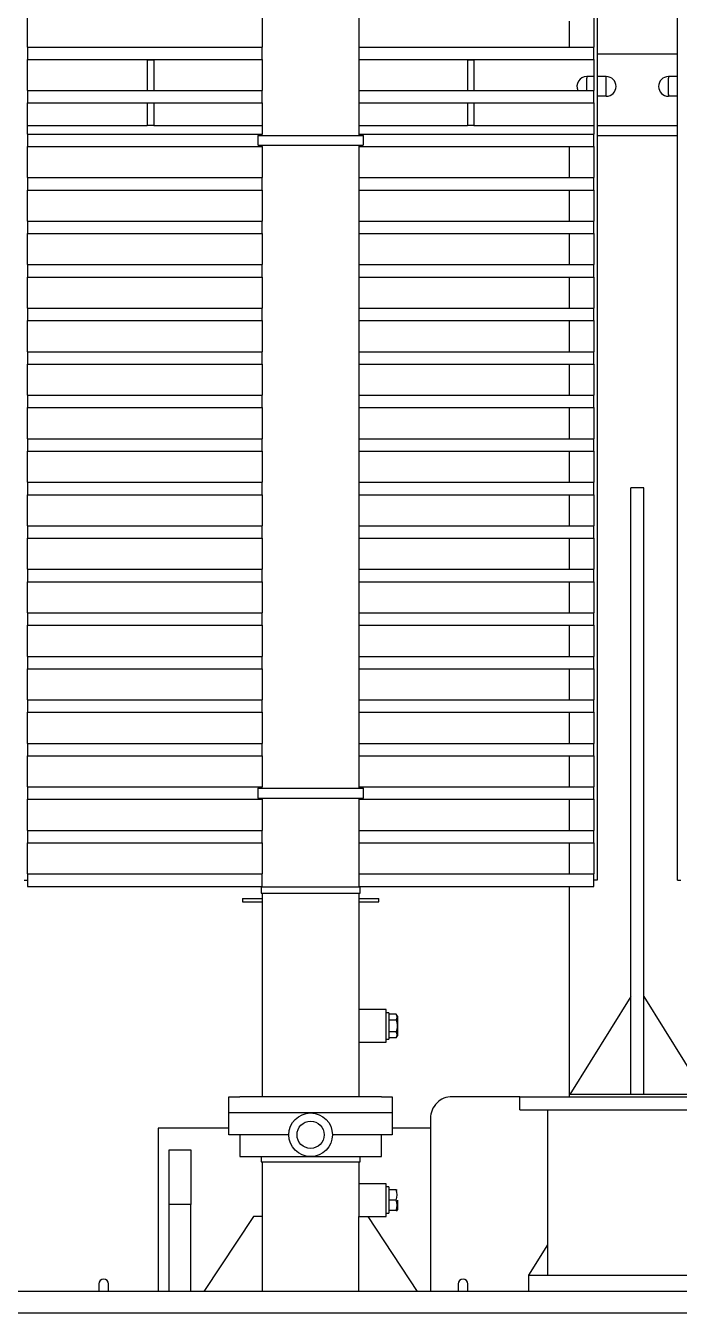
# Model space of a CAD drawing. Header units: millimetres. Extents: x 89978 to 501025, y -351975 to 835730.
# Drawn here: x 141542 to 142142, y -210986 to -209803 of the extents above; entities that cross this region are included whole.
import ezdxf

# ---------------------------------------------------------------- set-up
doc = ezdxf.new("R2010")
doc.units = ezdxf.units.MM
doc.header["$LTSCALE"] = 150
doc.layers.add('------00 Switch Gear_154kV', color=4, linetype='Continuous')

# ---------------------------------------------------------------- blocks, each defined once
blk = doc.blocks.new('X-1F-PLAN$0$top tr')
at = {"layer": '------00 Switch Gear_154kV', "linetype": 'Continuous'}
for p, q in [((319236, 113327.9), (320571, 113327.9)), ((319316, 113307.9), (320571, 113307.9)), ((319876, 113292.9), (319876, 113307.9)), ((319931.5, 113307.9), (319931.5, 113305.5)), ((319931.5, 113305.5), (319931.5, 113301)), ((319940.5, 113305.5), (319940.5, 113307.9)), ((319940.5, 113301), (319940.5, 113305.5)), ((319966, 113148.9), (319966, 113307.9)), ((320023.5, 113238.9), (319978.2, 113307.9)), ((320031.8, 113307.9), (320031.8, 113238.9)), ((320120.3, 113307.9), (320120.3, 113238.9)), ((320128.5, 113238.9), (320173.9, 113307.9)), ((320186, 113307.9), (320186, 113227.9)), ((320206, 113307.9), (320206, 113227.9)), ((320216, 113157.9), (320216, 113307.9)), ((320261.5, 113307.9), (320261.5, 113305.5)), ((320261.5, 113305.5), (320261.5, 113301)), ((320270.5, 113305.5), (320270.5, 113307.9)), ((320270.5, 113301), (320270.5, 113305.5)), ((319876, 113292.9), (319676, 113292.9)), ((319858.6, 113140.9), (319858.6, 113292.9)), ((319858.6, 113265.1), (319876, 113292.9)), ((320004.2, 113211.9), (320004.2, 113235.9)), ((320006.5, 113235.9), (320004.2, 113235.9)), ((320006.5, 113238.9), (320006.5, 113208.9)), ((320023.5, 113238.9), (320006.5, 113238.9)), ((320031.8, 113238.9), (320023.5, 113238.9)), ((320031.5, 113238.9), (320031.5, 113188.9)), ((320120.3, 113238.9), (320128.5, 113238.9)), ((320120.5, 113188.9), (320120.5, 113238.9)), ((319996.5, 113233.4), (319996.2, 113232.9)), ((319996.2, 113223.9), (319996.2, 113232.9)), ((319997.4, 113233.4), (319996.5, 113233.4)), ((319997.4, 113233.4), (320004.2, 113233.4)), ((319997.4, 113223.9), (320004.2, 113223.9)), ((320186, 113177.9), (320186, 113227.9)), ((320186, 113227.9), (320206, 113227.9)), ((320206, 113227.9), (320206, 113177.9)), ((319997.4, 113214.4), (319996.5, 113214.4)), ((319997.4, 113214.4), (320004.2, 113214.4)), ((320004.2, 113211.9), (320006.5, 113211.9)), ((320006.5, 113208.9), (320031.5, 113208.9)), ((320121.5, 113188.9), (320030.5, 113188.9)), ((320030.5, 113188.9), (320030.5, 113183.9)), ((320121.5, 113183.9), (320121.5, 113188.9)), ((320141, 113183.9), (320011, 113183.9)), ((320011, 113183.9), (320011, 113163.9)), ((320141, 113163.9), (320141, 113183.9)), ((320206, 113177.9), (320186, 113177.9)), ((320001, 113143.9), (320001, 113163.9)), ((320001, 113163.9), (320019, 113163.9)), ((320019, 113163.9), (320056, 113163.9)), ((320096, 113163.9), (320133, 113163.9)), ((320133, 113163.9), (320151, 113163.9)), ((320151, 113163.9), (320151, 113143.9)), ((319966, 113157.9), (320001, 113157.9)), ((320151, 113157.9), (320216, 113157.9)), ((319884, 113140.9), (319668, 113140.9)), ((319884, 113140.9), (319884, 113128.9)), ((320001, 113128.9), (320001, 113143.9)), ((320001, 113143.9), (320011, 113143.9)), ((320011, 113143.9), (320141, 113143.9)), ((320141, 113143.9), (320151, 113143.9)), ((320151, 113143.9), (320151, 113128.9)), ((319884, 113128.9), (319668, 113128.9)), ((319838.5, 113126.9), (319838.5, 113128.9)), ((319884, 113128.9), (319946, 113128.9)), ((320011, 113128.9), (320001, 113128.9)), ((320011, 113128.9), (320141, 113128.9)), ((320031.5, 113128.9), (320031.5, 113019.9)), ((320120.6, 113019.9), (320120.6, 113128.9)), ((320151, 113128.9), (320141, 113128.9)), ((319713.5, 113126.9), (319838.5, 113126.9)), ((319770, 113036.9), (319714, 113126.9)), ((319770, 113126.9), (319770, 112569.4)), ((319782, 113126.9), (319782, 112569.4)), ((319782, 113036.9), (319838, 113126.9)), ((319838.5, 112935.6), (319838.5, 113126.9)), ((319997.3, 113074.9), (319996.2, 113072.9)), ((319996.2, 113054.9), (319996.2, 113072.9)), ((319997.3, 113074.9), (320004.2, 113074.9)), ((319997.3, 113069.4), (320004.2, 113069.4)), ((320004.2, 113051.9), (320004.2, 113075.9)), ((320006.5, 113075.9), (320004.2, 113075.9)), ((320006.5, 113078.9), (320006.5, 113048.9)), ((320031.5, 113078.9), (320006.5, 113078.9)), ((319997.3, 113058.5), (320004.2, 113058.5)), ((319996.2, 113054.9), (319997.3, 113053)), ((319997.3, 113053), (320004.2, 113053)), ((320004.2, 113051.9), (320006.5, 113051.9)), ((320006.5, 113048.9), (320031.5, 113048.9)), ((320031.5, 113019.9), (320031.5, 112941.9)), ((320120.6, 112941.9), (320120.6, 113019.9)), ((320031.5, 112949.9), (320013.5, 112949.9)), ((320013.5, 112949.9), (320013.5, 112946.7)), ((320031.5, 112946.7), (320013.5, 112946.7)), ((320121.5, 112941.9), (320030.5, 112941.9)), ((320030.5, 112941.9), (320030.5, 112935.9)), ((320138.5, 112949.9), (320120.6, 112949.9)), ((320138.5, 112946.7), (320120.6, 112946.7)), ((320121.5, 112935.9), (320121.5, 112941.9)), ((320138.5, 112946.7), (320138.5, 112949.9)), ((319739, 112929.9), (319736.1, 112929.9)), ((319739, 112929.9), (319739, 111525.4)), ((319813, 112929.9), (319816, 112929.9)), ((319813, 111525.4), (319813, 112929.9)), ((319862.7, 112935.6), (319816, 112935.6)), ((319816, 112935.6), (319816, 112924.2)), ((320031.5, 112935.6), (319862.7, 112935.6)), ((320121.5, 112935.9), (320030.5, 112935.9)), ((320031.5, 112935.9), (320031.5, 112935.6)), ((320031.5, 112935.6), (320031.5, 112924.2)), ((320120.6, 112935.6), (320120.6, 112935.9)), ((320120.6, 112935.6), (320120.6, 112924.2)), ((320289.4, 112935.6), (320120.6, 112935.6)), ((320336.1, 112935.6), (320289.4, 112935.6)), ((320336.1, 112924.2), (320336.1, 112935.6)), ((320339, 112929.9), (320336.1, 112929.9)), ((319862.7, 112924.2), (319816, 112924.2)), ((319816, 112895.6), (319816, 112924.2)), ((319838.5, 112895.6), (319838.5, 112924.2)), ((320031.5, 112924.2), (319862.7, 112924.2)), ((320031.5, 112924.2), (320031.5, 112895.6)), ((320289.4, 112924.2), (320120.6, 112924.2)), ((320120.6, 112895.6), (320120.6, 112924.2)), ((320336.1, 112924.2), (320289.4, 112924.2)), ((320336, 112924.2), (320336, 112895.6)), ((319862.7, 112895.6), (319816, 112895.6)), ((319816, 112895.6), (319816, 112884.2)), ((320031.5, 112895.6), (319862.7, 112895.6)), ((320031.5, 112895.6), (320031.5, 112884.2)), ((320120.6, 112895.6), (320120.6, 112884.2)), ((320289.4, 112895.6), (320120.6, 112895.6)), ((320336.1, 112895.6), (320289.4, 112895.6)), ((320336.1, 112884.2), (320336.1, 112895.6)), ((319862.7, 112884.2), (319816, 112884.2)), ((319816, 112855.6), (319816, 112884.2)), ((319838.5, 112855.6), (319838.5, 112884.2)), ((320031.5, 112884.2), (319862.7, 112884.2)), ((320031.5, 112884.2), (320031.5, 112855.6)), ((320289.4, 112884.2), (320120.6, 112884.2)), ((320120.6, 112855.6), (320120.6, 112884.2)), ((320336.1, 112884.2), (320289.4, 112884.2)), ((320336, 112884.2), (320336, 112855.6)), ((319862.7, 112855.6), (319816, 112855.6)), ((319816, 112855.6), (319816, 112844.2)), ((320031.5, 112855.6), (319862.7, 112855.6)), ((320031.5, 112855.6), (320031.5, 112854.4)), ((320120.6, 112855.6), (320120.6, 112854.4)), ((320289.4, 112855.6), (320120.6, 112855.6)), ((320336.1, 112855.6), (320289.4, 112855.6)), ((320336.1, 112844.2), (320336.1, 112855.6)), ((319862.7, 112844.2), (319816, 112844.2)), ((319816, 112815.6), (319816, 112844.2)), ((319838.5, 112815.6), (319838.5, 112844.2)), ((320031.5, 112844.2), (319862.7, 112844.2)), ((320027.5, 112854.4), (320027.9, 112854.4)), ((320027.5, 112854.4), (320027.5, 112845.4)), ((320027.5, 112845.4), (320027.9, 112845.4)), ((320051.5, 112854.4), (320027.9, 112854.4)), ((320051.5, 112845.4), (320027.9, 112845.4)), ((320031.5, 112845.4), (320031.5, 112844.2)), ((320031.5, 112844.2), (320031.5, 112815.6)), ((320100.6, 112854.4), (320051.5, 112854.4)), ((320100.6, 112845.4), (320051.5, 112845.4)), ((320124.2, 112854.4), (320100.6, 112854.4)), ((320124.2, 112845.4), (320100.6, 112845.4)), ((320120.6, 112845.4), (320120.6, 112844.2)), ((320289.4, 112844.2), (320120.6, 112844.2)), ((320120.6, 112815.6), (320120.6, 112844.2)), ((320124.2, 112854.4), (320124.5, 112854.4)), ((320124.2, 112845.4), (320124.5, 112845.4)), ((320124.5, 112845.4), (320124.5, 112854.4)), ((320336.1, 112844.2), (320289.4, 112844.2)), ((320336, 112844.2), (320336, 112815.6)), ((319862.7, 112815.6), (319816, 112815.6)), ((319816, 112815.6), (319816, 112804.2)), ((320031.5, 112815.6), (319862.7, 112815.6)), ((320031.5, 112815.6), (320031.5, 112804.2)), ((320120.6, 112815.6), (320120.6, 112804.2)), ((320289.4, 112815.6), (320120.6, 112815.6)), ((320336.1, 112815.6), (320289.4, 112815.6)), ((320336.1, 112804.2), (320336.1, 112815.6)), ((319862.7, 112804.2), (319816, 112804.2)), ((319816, 112775.6), (319816, 112804.2)), ((319838.5, 112775.6), (319838.5, 112804.2)), ((320031.5, 112804.2), (319862.7, 112804.2)), ((320031.5, 112804.2), (320031.5, 112775.6)), ((320289.4, 112804.2), (320120.6, 112804.2)), ((320120.6, 112775.6), (320120.6, 112804.2)), ((320336.1, 112804.2), (320289.4, 112804.2)), ((320336, 112804.2), (320336, 112775.6)), ((319862.7, 112775.6), (319816, 112775.6)), ((319816, 112775.6), (319816, 112764.2)), ((320031.5, 112775.6), (319862.7, 112775.6)), ((320031.5, 112775.6), (320031.5, 112764.2)), ((320120.6, 112775.6), (320120.6, 112764.2)), ((320289.4, 112775.6), (320120.6, 112775.6)), ((320336.1, 112775.6), (320289.4, 112775.6)), ((320336.1, 112764.2), (320336.1, 112775.6)), ((319862.7, 112764.2), (319816, 112764.2)), ((319816, 112735.6), (319816, 112764.2)), ((319838.5, 112735.6), (319838.5, 112764.2)), ((320031.5, 112764.2), (319862.7, 112764.2)), ((320031.5, 112764.2), (320031.5, 112735.6)), ((320289.4, 112764.2), (320120.6, 112764.2)), ((320120.6, 112735.6), (320120.6, 112764.2)), ((320336.1, 112764.2), (320289.4, 112764.2)), ((320336, 112764.2), (320336, 112735.6)), ((319862.7, 112735.6), (319816, 112735.6)), ((319816, 112735.6), (319816, 112724.2)), ((320031.5, 112735.6), (319862.7, 112735.6)), ((320031.5, 112735.6), (320031.5, 112724.2)), ((320120.6, 112735.6), (320120.6, 112724.2)), ((320289.4, 112735.6), (320120.6, 112735.6)), ((320336.1, 112735.6), (320289.4, 112735.6)), ((320336.1, 112724.2), (320336.1, 112735.6)), ((319862.7, 112724.2), (319816, 112724.2)), ((319816, 112695.6), (319816, 112724.2)), ((319838.5, 112695.6), (319838.5, 112724.2)), ((320031.5, 112724.2), (319862.7, 112724.2)), ((320031.5, 112724.2), (320031.5, 112695.6)), ((320289.4, 112724.2), (320120.6, 112724.2)), ((320120.6, 112695.6), (320120.6, 112724.2)), ((320336.1, 112724.2), (320289.4, 112724.2)), ((320336, 112724.2), (320336, 112695.6)), ((319862.7, 112695.6), (319816, 112695.6)), ((319816, 112695.6), (319816, 112684.2)), ((320031.5, 112695.6), (319862.7, 112695.6)), ((320031.5, 112695.6), (320031.5, 112684.2)), ((320120.6, 112695.6), (320120.6, 112684.2)), ((320289.4, 112695.6), (320120.6, 112695.6)), ((320336.1, 112695.6), (320289.4, 112695.6)), ((320336.1, 112684.2), (320336.1, 112695.6)), ((319862.7, 112684.2), (319816, 112684.2)), ((319816, 112655.6), (319816, 112684.2)), ((319838.5, 112655.6), (319838.5, 112684.2)), ((320031.5, 112684.2), (319862.7, 112684.2)), ((320031.5, 112684.2), (320031.5, 112655.6)), ((320289.4, 112684.2), (320120.6, 112684.2)), ((320120.6, 112655.6), (320120.6, 112684.2)), ((320336.1, 112684.2), (320289.4, 112684.2)), ((320336, 112684.2), (320336, 112655.6)), ((319862.7, 112655.6), (319816, 112655.6)), ((319816, 112655.6), (319816, 112644.2)), ((320031.5, 112655.6), (319862.7, 112655.6)), ((320031.5, 112655.6), (320031.5, 112644.2)), ((320120.6, 112655.6), (320120.6, 112644.2)), ((320289.4, 112655.6), (320120.6, 112655.6)), ((320336.1, 112655.6), (320289.4, 112655.6)), ((320336.1, 112644.2), (320336.1, 112655.6)), ((319862.7, 112644.2), (319816, 112644.2)), ((319816, 112615.6), (319816, 112644.2)), ((319838.5, 112615.6), (319838.5, 112644.2)), ((320031.5, 112644.2), (319862.7, 112644.2)), ((320031.5, 112644.2), (320031.5, 112615.6)), ((320289.4, 112644.2), (320120.6, 112644.2)), ((320120.6, 112615.6), (320120.6, 112644.2)), ((320336.1, 112644.2), (320289.4, 112644.2)), ((320336, 112644.2), (320336, 112615.6)), ((319862.7, 112615.6), (319816, 112615.6)), ((319816, 112615.6), (319816, 112604.2)), ((320031.5, 112615.6), (319862.7, 112615.6)), ((320031.5, 112615.6), (320031.5, 112604.2)), ((320120.6, 112615.6), (320120.6, 112604.2)), ((320289.4, 112615.6), (320120.6, 112615.6)), ((320336.1, 112615.6), (320289.4, 112615.6)), ((320336.1, 112604.2), (320336.1, 112615.6)), ((319862.7, 112604.2), (319816, 112604.2)), ((319816, 112575.6), (319816, 112604.2)), ((319838.5, 112575.6), (319838.5, 112604.2)), ((320031.5, 112604.2), (319862.7, 112604.2)), ((320031.5, 112604.2), (320031.5, 112575.6)), ((320289.4, 112604.2), (320120.6, 112604.2)), ((320120.6, 112575.6), (320120.6, 112604.2)), ((320336.1, 112604.2), (320289.4, 112604.2)), ((320336, 112604.2), (320336, 112575.6)), ((319862.7, 112575.6), (319816, 112575.6)), ((319816, 112575.6), (319816, 112564.2)), ((320031.5, 112575.6), (319862.7, 112575.6)), ((320031.5, 112575.6), (320031.5, 112564.2)), ((320120.6, 112575.6), (320120.6, 112564.2)), ((320289.4, 112575.6), (320120.6, 112575.6)), ((320336.1, 112575.6), (320289.4, 112575.6)), ((320336.1, 112564.2), (320336.1, 112575.6)), ((319770, 112569.4), (319782, 112569.4)), ((319862.7, 112564.2), (319816, 112564.2)), ((319816, 112535.6), (319816, 112564.2)), ((319838.5, 112535.6), (319838.5, 112564.2)), ((320031.5, 112564.2), (319862.7, 112564.2)), ((320031.5, 112564.2), (320031.5, 112535.6)), ((320289.4, 112564.2), (320120.6, 112564.2)), ((320120.6, 112535.6), (320120.6, 112564.2)), ((320336.1, 112564.2), (320289.4, 112564.2)), ((320336, 112564.2), (320336, 112535.6)), ((319862.7, 112535.6), (319816, 112535.6)), ((319816, 112535.6), (319816, 112524.2)), ((319862.7, 112524.2), (319816, 112524.2)), ((319816, 112495.6), (319816, 112524.2)), ((319838.5, 112495.6), (319838.5, 112524.2)), ((320031.5, 112535.6), (319862.7, 112535.6)), ((320031.5, 112524.2), (319862.7, 112524.2)), ((320031.5, 112535.6), (320031.5, 112524.2)), ((320031.5, 112524.2), (320031.5, 112495.6)), ((320120.6, 112535.6), (320120.6, 112524.2)), ((320289.4, 112535.6), (320120.6, 112535.6)), ((320289.4, 112524.2), (320120.6, 112524.2)), ((320120.6, 112495.6), (320120.6, 112524.2)), ((320336.1, 112535.6), (320289.4, 112535.6)), ((320336.1, 112524.2), (320289.4, 112524.2)), ((320336, 112524.2), (320336, 112495.6)), ((320336.1, 112524.2), (320336.1, 112535.6)), ((319862.7, 112495.6), (319816, 112495.6)), ((319816, 112495.6), (319816, 112484.2)), ((320031.5, 112495.6), (319862.7, 112495.6)), ((320031.5, 112495.6), (320031.5, 112484.2)), ((320120.6, 112495.6), (320120.6, 112484.2)), ((320289.4, 112495.6), (320120.6, 112495.6)), ((320336.1, 112495.6), (320289.4, 112495.6)), ((320336.1, 112484.2), (320336.1, 112495.6)), ((319862.7, 112484.2), (319816, 112484.2)), ((319816, 112455.6), (319816, 112484.2)), ((319838.5, 112455.6), (319838.5, 112484.2)), ((320031.5, 112484.2), (319862.7, 112484.2)), ((320031.5, 112484.2), (320031.5, 112455.6)), ((320289.4, 112484.2), (320120.6, 112484.2)), ((320120.6, 112455.6), (320120.6, 112484.2)), ((320336.1, 112484.2), (320289.4, 112484.2)), ((320336, 112484.2), (320336, 112455.6)), ((319862.7, 112455.6), (319816, 112455.6)), ((319816, 112455.6), (319816, 112444.2)), ((320031.5, 112455.6), (319862.7, 112455.6)), ((320031.5, 112455.6), (320031.5, 112444.2)), ((320120.6, 112455.6), (320120.6, 112444.2)), ((320289.4, 112455.6), (320120.6, 112455.6)), ((320336.1, 112455.6), (320289.4, 112455.6)), ((320336.1, 112444.2), (320336.1, 112455.6)), ((319862.7, 112444.2), (319816, 112444.2)), ((319816, 112415.6), (319816, 112444.2)), ((319838.5, 112415.6), (319838.5, 112444.2)), ((320031.5, 112444.2), (319862.7, 112444.2)), ((320031.5, 112444.2), (320031.5, 112415.6)), ((320289.4, 112444.2), (320120.6, 112444.2)), ((320120.6, 112415.6), (320120.6, 112444.2)), ((320336.1, 112444.2), (320289.4, 112444.2)), ((320336, 112444.2), (320336, 112415.6)), ((319862.7, 112415.6), (319816, 112415.6)), ((319816, 112415.6), (319816, 112404.2)), ((320031.5, 112415.6), (319862.7, 112415.6)), ((320031.5, 112415.6), (320031.5, 112404.2)), ((320120.6, 112415.6), (320120.6, 112404.2)), ((320289.4, 112415.6), (320120.6, 112415.6)), ((320336.1, 112415.6), (320289.4, 112415.6)), ((320336.1, 112404.2), (320336.1, 112415.6)), ((319862.7, 112404.2), (319816, 112404.2)), ((319816, 112375.6), (319816, 112404.2)), ((319838.5, 112375.6), (319838.5, 112404.2)), ((320031.5, 112404.2), (319862.7, 112404.2)), ((320031.5, 112404.2), (320031.5, 112375.6)), ((320289.4, 112404.2), (320120.6, 112404.2)), ((320120.6, 112375.6), (320120.6, 112404.2)), ((320336.1, 112404.2), (320289.4, 112404.2)), ((320336, 112404.2), (320336, 112375.6)), ((319862.7, 112375.6), (319816, 112375.6)), ((319816, 112375.6), (319816, 112364.2)), ((320031.5, 112375.6), (319862.7, 112375.6)), ((320031.5, 112375.6), (320031.5, 112364.2)), ((320120.6, 112375.6), (320120.6, 112364.2)), ((320289.4, 112375.6), (320120.6, 112375.6)), ((320336.1, 112375.6), (320289.4, 112375.6)), ((320336.1, 112364.2), (320336.1, 112375.6)), ((319862.7, 112364.2), (319816, 112364.2)), ((319816, 112335.6), (319816, 112364.2)), ((319838.5, 112335.6), (319838.5, 112364.2)), ((320031.5, 112364.2), (319862.7, 112364.2)), ((320031.5, 112364.2), (320031.5, 112335.6)), ((320289.4, 112364.2), (320120.6, 112364.2)), ((320120.6, 112335.6), (320120.6, 112364.2)), ((320336.1, 112364.2), (320289.4, 112364.2)), ((320336, 112364.2), (320336, 112335.6)), ((319862.7, 112335.6), (319816, 112335.6)), ((319816, 112335.6), (319816, 112324.2)), ((320031.5, 112335.6), (319862.7, 112335.6)), ((320031.5, 112335.6), (320031.5, 112324.2)), ((320120.6, 112335.6), (320120.6, 112324.2)), ((320289.4, 112335.6), (320120.6, 112335.6)), ((320336.1, 112335.6), (320289.4, 112335.6)), ((320336.1, 112324.2), (320336.1, 112335.6)), ((319862.7, 112324.2), (319816, 112324.2)), ((319816, 112295.6), (319816, 112324.2)), ((319838.5, 112295.6), (319838.5, 112324.2)), ((320031.5, 112324.2), (319862.7, 112324.2)), ((320031.5, 112324.2), (320031.5, 112295.6)), ((320289.4, 112324.2), (320120.6, 112324.2)), ((320120.6, 112295.6), (320120.6, 112324.2)), ((320336.1, 112324.2), (320289.4, 112324.2)), ((320336, 112324.2), (320336, 112295.6)), ((319862.7, 112295.6), (319816, 112295.6)), ((319816, 112295.6), (319816, 112284.2)), ((320031.5, 112295.6), (319862.7, 112295.6)), ((320031.5, 112295.6), (320031.5, 112284.2)), ((320120.6, 112295.6), (320120.6, 112284.2)), ((320289.4, 112295.6), (320120.6, 112295.6)), ((320336.1, 112295.6), (320289.4, 112295.6)), ((320336.1, 112284.2), (320336.1, 112295.6)), ((319862.7, 112284.2), (319816, 112284.2)), ((319816, 112255.6), (319816, 112284.2)), ((319838.5, 112255.6), (319838.5, 112284.2)), ((320031.5, 112284.2), (319862.7, 112284.2)), ((320031.5, 112284.2), (320031.5, 112255.6)), ((320289.4, 112284.2), (320120.6, 112284.2)), ((320120.6, 112255.6), (320120.6, 112284.2)), ((320336.1, 112284.2), (320289.4, 112284.2)), ((320336, 112284.2), (320336, 112255.6)), ((319862.7, 112255.6), (319816, 112255.6)), ((319816, 112255.6), (319816, 112244.2)), ((320031.5, 112255.6), (319862.7, 112255.6)), ((320027.5, 112254.4), (320027.9, 112254.4)), ((320027.5, 112254.4), (320027.5, 112245.4)), ((320051.5, 112254.4), (320027.9, 112254.4)), ((320031.5, 112255.6), (320031.5, 112254.4)), ((320100.6, 112254.4), (320051.5, 112254.4)), ((320124.2, 112254.4), (320100.6, 112254.4)), ((320120.6, 112255.6), (320120.6, 112254.4)), ((320289.4, 112255.6), (320120.6, 112255.6)), ((320124.2, 112254.4), (320124.5, 112254.4)), ((320124.5, 112245.4), (320124.5, 112254.4)), ((320336.1, 112255.6), (320289.4, 112255.6)), ((320336.1, 112244.2), (320336.1, 112255.6)), ((319813, 112245.4), (319739, 112245.4)), ((319862.7, 112244.2), (319816, 112244.2)), ((319816, 112215.6), (319816, 112244.2)), ((320031.5, 112244.2), (319862.7, 112244.2)), ((320027.5, 112245.4), (320027.9, 112245.4)), ((320051.5, 112245.4), (320027.9, 112245.4)), ((320031.5, 112245.4), (320031.5, 112244.2)), ((320031.5, 112244.2), (320031.5, 112215.6)), ((320100.6, 112245.4), (320051.5, 112245.4)), ((320124.2, 112245.4), (320100.6, 112245.4)), ((320120.6, 112245.4), (320120.6, 112244.2)), ((320289.4, 112244.2), (320120.6, 112244.2)), ((320120.6, 112215.6), (320120.6, 112244.2)), ((320124.2, 112245.4), (320124.5, 112245.4)), ((320336.1, 112244.2), (320289.4, 112244.2)), ((320336, 112244.2), (320336, 112215.6)), ((319813, 112236.4), (319739, 112236.4)), ((319926, 112236.4), (319816, 112236.4)), ((319926, 112215.6), (319926, 112236.4)), ((319926, 112236.4), (319932, 112236.4)), ((320031.5, 112236.4), (319932, 112236.4)), ((319932, 112215.6), (319932, 112236.4)), ((320220, 112236.4), (320120.6, 112236.4)), ((320220, 112215.6), (320220, 112236.4)), ((320220, 112236.4), (320226, 112236.4)), ((320336, 112236.4), (320226, 112236.4)), ((320226, 112215.6), (320226, 112236.4)), ((319739, 112209.4), (319747.5, 112209.4)), ((319747.5, 112207.9), (319747.5, 112192.9)), ((319804.5, 112209.4), (319813, 112209.4)), ((319804.5, 112207.9), (319804.5, 112192.9)), ((319862.7, 112215.6), (319816, 112215.6)), ((319816, 112215.6), (319816, 112204.2)), ((320031.5, 112215.6), (319862.7, 112215.6)), ((320031.5, 112215.6), (320031.5, 112204.2)), ((320120.6, 112215.6), (320120.6, 112204.2)), ((320289.4, 112215.6), (320120.6, 112215.6)), ((320336.1, 112215.6), (320289.4, 112215.6)), ((320336.1, 112204.2), (320336.1, 112215.6)), ((319862.7, 112204.2), (319816, 112204.2)), ((319816, 112175.6), (319816, 112204.2)), ((319822.5, 112204.2), (319822.5, 112192.9)), ((320031.5, 112204.2), (319862.7, 112204.2)), ((319926, 112176.4), (319926, 112204.2)), ((319932, 112176.4), (319932, 112204.2)), ((320031.5, 112204.2), (320031.5, 112175.6)), ((320289.4, 112204.2), (320120.6, 112204.2)), ((320120.6, 112175.6), (320120.6, 112204.2)), ((320220, 112176.4), (320220, 112204.2)), ((320226, 112176.4), (320226, 112204.2)), ((320336.1, 112204.2), (320289.4, 112204.2)), ((320336, 112204.2), (320336, 112175.6)), ((319739, 112191.4), (319747.5, 112191.4)), ((319804.5, 112191.4), (319813, 112191.4)), ((319816, 112191.4), (319822.5, 112191.4)), ((319813, 112170.4), (319739, 112170.4)), ((319862.7, 112175.6), (319816, 112175.6)), ((319816, 112175.6), (319816, 112164.2)), ((320031.5, 112175.6), (319862.7, 112175.6)), ((319926, 112176.4), (319932, 112176.4)), ((320031.5, 112175.6), (320031.5, 112164.2)), ((320120.6, 112175.6), (320120.6, 112164.2)), ((320289.4, 112175.6), (320120.6, 112175.6)), ((320220, 112176.4), (320226, 112176.4)), ((320336.1, 112175.6), (320289.4, 112175.6)), ((320336.1, 112164.2), (320336.1, 112175.6)), ((319862.7, 112164.2), (319816, 112164.2)), ((319816, 112135.6), (319816, 112164.2)), ((319838.5, 112140.4), (319838.5, 112164.2)), ((320031.5, 112164.2), (319862.7, 112164.2)), ((320031.5, 112164.2), (320031.5, 112135.6)), ((320289.4, 112164.2), (320120.6, 112164.2)), ((320120.6, 112135.6), (320120.6, 112164.2)), ((320336.1, 112164.2), (320289.4, 112164.2)), ((320336, 112164.2), (320336, 112135.6))]:
    blk.add_line(p, q, dxfattribs=at)
for radius in [20, 12.5]:
    blk.add_circle((320076, 113163.9), radius, dxfattribs=at)
for centre, radius, start, end in [((319936, 113301), 4.5, 180, 0), ((320266, 113301), 4.5, 180, 0), ((320010.4, 113228.7), 13.8, 159.9158, 200.0842), ((320010.4, 113219.2), 13.8, 159.9158, 200.0842), ((319946, 113148.9), 20, 270, 0), ((320001.4, 113072.2), 4.91, 146.0412, 213.9588), ((320001.4, 113055.7), 4.91, 146.0412, 213.9588), ((319738.5, 112207.9), 9, 0, 9.5941), ((319747.5, 112200.4), 9, 270, 90), ((319804.5, 112200.4), 9, 90, 270), ((319813.5, 112207.9), 9, 170.4059, 180), ((319738.5, 112192.9), 9, 350.4059, 0), ((319813.5, 112192.9), 9, 180, 189.5941), ((319813.5, 112192.9), 9, 350.4059, 0), ((319822.5, 112200.4), 9, 270, 24.975)]:
    blk.add_arc(centre, radius, start, end, dxfattribs=at)
blk.add_open_spline([(319997.3, 113058.5), (319997.1, 113059.4), (319996.9, 113060.2), (319996.6, 113061.6), (319996.6, 113062.1), (319996.5, 113063), (319996.5, 113063.5), (319996.5, 113064.9), (319996.6, 113065.8), (319996.9, 113067.6), (319997.1, 113068.5), (319997.3, 113069.4)], degree=3, knots=[0, 0, 0, 0, 0.25, 0.25, 0.375, 0.375, 0.5, 0.5, 0.75, 0.75, 1, 1, 1, 1], dxfattribs=at)

msp = doc.modelspace()

# ---------------------------------------------------------------- block references
at = {"layer": '------00 Switch Gear_154kV', "color": 4, "rotation": 180}
msp.add_blockref('X-1F-PLAN$0$top tr', (461879.1, -97658.1), dxfattribs=at)
msp.add_blockref('X-1F-PLAN$0$top tr', (461879.1, -97658.1), dxfattribs=at)

doc.saveas('drawing.dxf')
